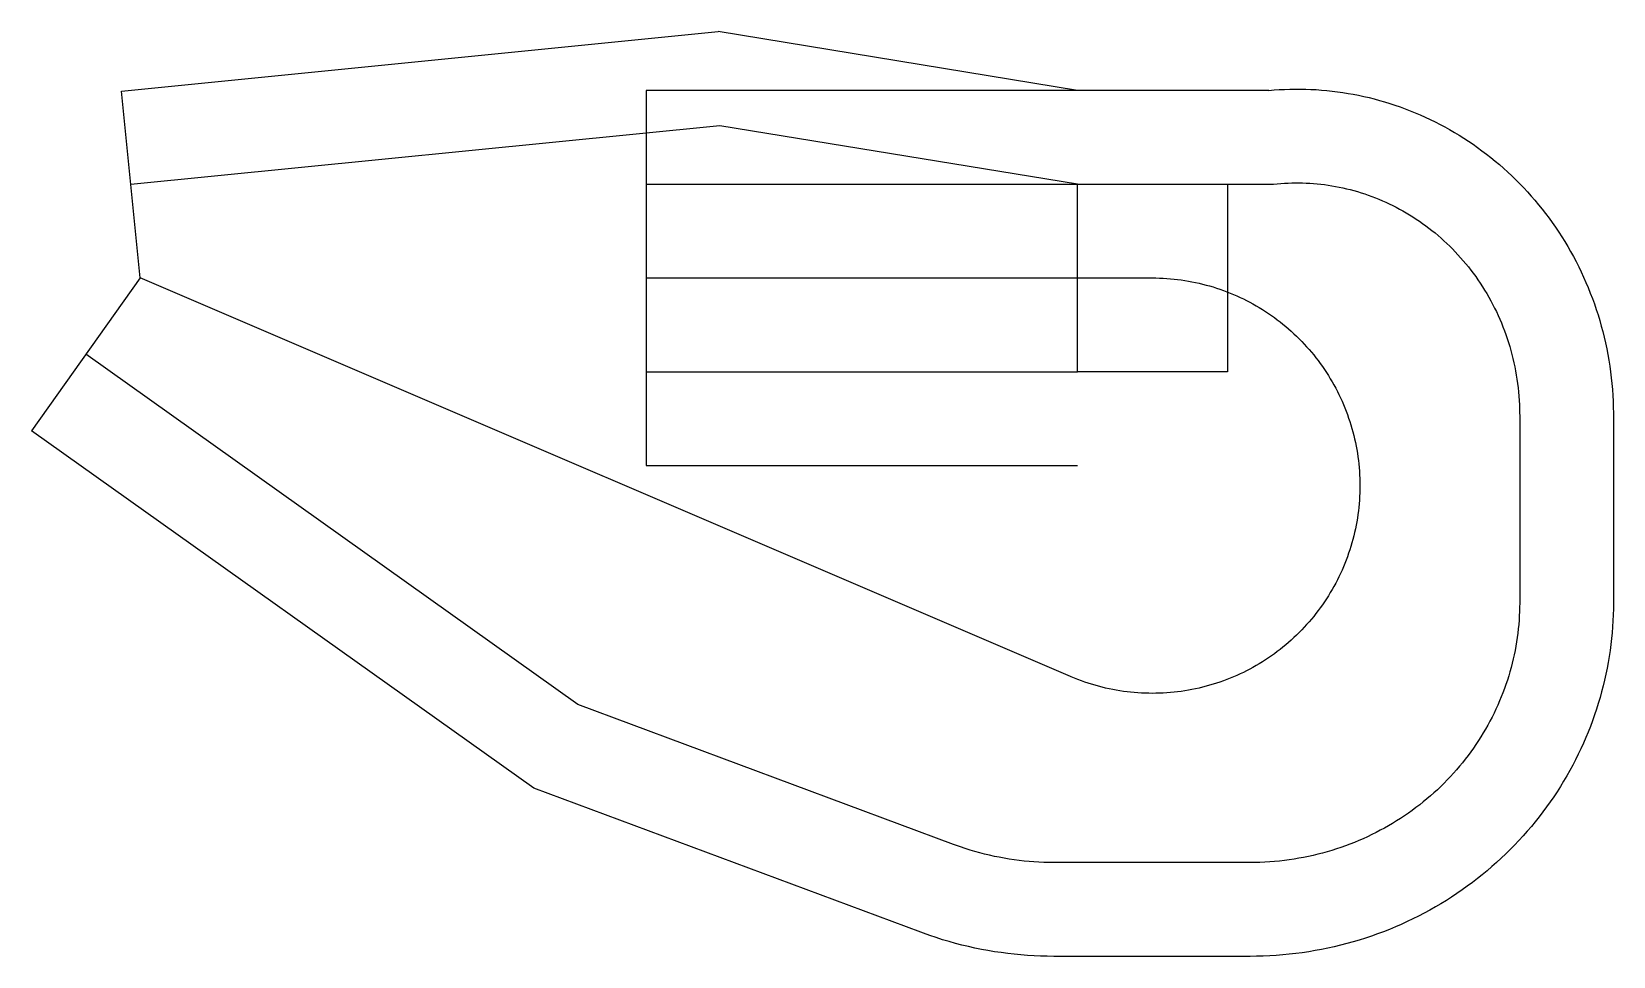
# Model space of a CAD drawing. Header units: metres. Extents: x -22147 to 9111, y -13400 to 4865.
import ezdxf

# ---------------------------------------------------------------- set-up
doc = ezdxf.new("R2010")
doc.units = ezdxf.units.M

msp = doc.modelspace()

# ---------------------------------------------------------------- linework, layer by layer
at = {"color": 1}
for p, q in [((-20369, 3686), (-8579, 4865)), ((-1482, 3704), (-8579, 4865)), ((-20000, 0), (-20369, 3686)), ((-10000, 3704), (-10000, -3704)), ((2302, 3704), (-10000, 3704)), ((-8544, 3007), (-20184, 1843)), ((-1482, 1852), (-8544, 3007)), ((-10000, 1852), (2397, 1852)), ((-20000, 0), (-22147, -3018)), ((-11350, -8426), (-21074, -1509)), ((-10000, -1852), (-1482, -1852)), ((7259, -2717), (7259, -6421)), ((9111, -2717), (9111, -6421)), ((-12225, -10076), (-22147, -3018)), ((-10000, -3704), (-1482, -3704)), ((-3929, -11190), (-11350, -8426)), ((-4575, -12925), (-12225, -10076)), ((1931, -11548), (-1948, -11548)), ((1931, -13400), (-1948, -13400))]:
    msp.add_line(p, q, dxfattribs=at)
for points in [[(2302, 3704), (2405, 3713), (2509, 3720), (2612, 3725), (2716, 3729), (2821, 3730), (2925, 3730), (3030, 3728), (3134, 3724), (3239, 3719), (3344, 3711), (3448, 3702), (3553, 3691), (3658, 3678), (3762, 3663), (3867, 3646), (3971, 3628), (4075, 3607), (4178, 3585), (4282, 3561), (4385, 3535), (4488, 3507), (4590, 3478), (4693, 3446), (4794, 3413), (4895, 3378), (4996, 3341), (5096, 3302), (5196, 3262), (5295, 3220), (5394, 3176), (5491, 3130), (5588, 3082), (5685, 3033), (5780, 2982), (5875, 2929), (5969, 2875), (6062, 2819), (6155, 2761), (6246, 2701), (6337, 2640), (6426, 2577), (6514, 2513), (6602, 2446), (6688, 2379), (6774, 2309), (6858, 2238), (6941, 2166), (7023, 2092), (7104, 2017), (7183, 1940), (7261, 1861), (7338, 1781), (7414, 1700), (7488, 1617), (7561, 1533), (7633, 1447), (7703, 1360), (7771, 1272), (7839, 1183), (7904, 1092), (7969, 1000), (8031, 907), (8092, 812), (8152, 717), (8210, 620), (8266, 522), (8321, 423), (8374, 323), (8425, 222), (8475, 120), (8522, 17), (8569, -87), (8613, -192), (8655, -298), (8696, -405), (8735, -512), (8772, -621), (8807, -730), (8841, -839), (8872, -950), (8902, -1061), (8930, -1173), (8955, -1285), (8979, -1398), (9001, -1512), (9021, -1626), (9039, -1740), (9055, -1855), (9069, -1971), (9081, -2086), (9091, -2203), (9099, -2319), (9105, -2435), (9109, -2552), (9110, -2669), (9111, -2717)], [(2397, 1852), (2468, 1859), (2539, 1866), (2610, 1871), (2682, 1875), (2754, 1877), (2826, 1878), (2898, 1878), (2970, 1877), (3042, 1875), (3115, 1871), (3187, 1866), (3260, 1859), (3332, 1852), (3405, 1843), (3477, 1833), (3550, 1821), (3622, 1809), (3694, 1795), (3766, 1779), (3838, 1763), (3910, 1745), (3982, 1726), (4053, 1705), (4125, 1683), (4196, 1660), (4266, 1636), (4337, 1610), (4407, 1584), (4477, 1555), (4546, 1526), (4615, 1495), (4683, 1463), (4752, 1430), (4819, 1396), (4886, 1360), (4953, 1323), (5019, 1285), (5085, 1246), (5150, 1205), (5214, 1163), (5278, 1120), (5341, 1076), (5403, 1031), (5465, 984), (5526, 937), (5587, 888), (5646, 838), (5705, 787), (5763, 735), (5820, 681), (5876, 627), (5932, 572), (5987, 515), (6040, 457), (6093, 399), (6145, 339), (6196, 279), (6246, 217), (6295, 154), (6343, 91), (6390, 26), (6435, -39), (6480, -105), (6524, -173), (6566, -241), (6608, -310), (6648, -379), (6687, -450), (6725, -521), (6762, -594), (6798, -666), (6832, -740), (6865, -814), (6897, -890), (6928, -965), (6957, -1042), (6985, -1119), (7012, -1196), (7037, -1275), (7062, -1354), (7084, -1433), (7106, -1513), (7126, -1593), (7145, -1674), (7162, -1755), (7178, -1837), (7192, -1919), (7205, -2002), (7217, -2085), (7227, -2168), (7236, -2251), (7244, -2335), (7249, -2419), (7254, -2504), (7257, -2588), (7258, -2673), (7259, -2717)], [(1482, -1852), (-1482, -1852), (-1482, 1852), (1482, 1852), (1482, -1852)], [(-10000, 0), (0, 0), (72, -1), (143, -2), (215, -6), (286, -10), (358, -16), (429, -22), (500, -31), (571, -40), (642, -51), (712, -62), (783, -75), (853, -90), (923, -105), (993, -122), (1062, -140), (1131, -159), (1200, -179), (1268, -201), (1336, -224), (1403, -247), (1470, -273), (1537, -299), (1603, -326), (1669, -355), (1734, -384), (1799, -415), (1863, -447), (1926, -480), (1989, -514), (2051, -550), (2113, -586), (2174, -623), (2235, -662), (2294, -701), (2353, -742), (2412, -784), (2469, -826), (2526, -870), (2582, -914), (2637, -960), (2692, -1006), (2745, -1054), (2798, -1102), (2850, -1152), (2901, -1202), (2951, -1253), (3001, -1305), (3049, -1358), (3097, -1411), (3143, -1466), (3189, -1521), (3233, -1577), (3277, -1634), (3319, -1691), (3361, -1750), (3402, -1809), (3441, -1868), (3480, -1929), (3517, -1990), (3553, -2051), (3589, -2114), (3623, -2177), (3656, -2240), (3688, -2304), (3719, -2369), (3748, -2434), (3777, -2500), (3804, -2566), (3830, -2633), (3856, -2700), (3879, -2767), (3902, -2835), (3924, -2903), (3944, -2972), (3963, -3041), (3981, -3110), (3998, -3180), (4013, -3250), (4028, -3320), (4041, -3391), (4052, -3461), (4063, -3532), (4072, -3603), (4081, -3674), (4087, -3745), (4093, -3817), (4097, -3888), (4100, -3960), (4102, -4031), (4103, -4103), (4102, -4175), (4100, -4246), (4097, -4318), (4093, -4389), (4087, -4461), (4081, -4532), (4072, -4603), (4063, -4674), (4052, -4745), (4041, -4815), (4028, -4886), (4013, -4956), (3998, -5026), (3981, -5096), (3963, -5165), (3944, -5234), (3924, -5303), (3902, -5371), (3879, -5439), (3856, -5506), (3830, -5573), (3804, -5640), (3777, -5706), (3748, -5772), (3719, -5837), (3688, -5902), (3656, -5966), (3623, -6029), (3589, -6092), (3553, -6154), (3517, -6216), (3480, -6277), (3441, -6338), (3402, -6397), (3361, -6456), (3319, -6515), (3277, -6572), (3233, -6629), (3189, -6685), (3143, -6740), (3097, -6795), (3049, -6848), (3001, -6901), (2951, -6953), (2901, -7004), (2850, -7054), (2798, -7104), (2745, -7152), (2692, -7200), (2637, -7246), (2582, -7292), (2526, -7336), (2469, -7380), (2412, -7422), (2353, -7464), (2294, -7505), (2235, -7544), (2174, -7583), (2113, -7620), (2051, -7656), (1989, -7692), (1926, -7726), (1863, -7759), (1799, -7791), (1734, -7822), (1669, -7851), (1603, -7880), (1537, -7907), (1470, -7933), (1403, -7959), (1336, -7982), (1268, -8005), (1200, -8027), (1131, -8047), (1062, -8066), (993, -8084), (923, -8101), (853, -8116), (783, -8131), (712, -8144), (642, -8155), (571, -8166), (500, -8175), (429, -8184), (358, -8190), (286, -8196), (215, -8200), (143, -8203), (72, -8205), (0, -8206), (-72, -8205), (-143, -8203), (-215, -8200), (-286, -8196), (-358, -8190), (-429, -8184), (-500, -8175), (-571, -8166), (-642, -8155), (-712, -8144), (-783, -8131), (-853, -8116), (-923, -8101), (-993, -8084), (-1062, -8066), (-1131, -8047), (-1200, -8027), (-1268, -8005), (-1336, -7982), (-1403, -7959), (-1470, -7933), (-1537, -7907), (-1603, -7880), (-1615, -7875), (-20000, 0)], [(7259, -6421), (7258, -6506), (7256, -6591), (7252, -6676), (7247, -6761), (7240, -6846), (7232, -6932), (7222, -7017), (7211, -7102), (7198, -7187), (7184, -7272), (7168, -7357), (7151, -7442), (7132, -7526), (7112, -7611), (7090, -7695), (7067, -7779), (7042, -7862), (7016, -7946), (6988, -8029), (6959, -8111), (6928, -8193), (6896, -8275), (6862, -8356), (6827, -8437), (6790, -8518), (6752, -8598), (6713, -8677), (6672, -8756), (6629, -8834), (6586, -8911), (6540, -8988), (6494, -9064), (6446, -9140), (6396, -9214), (6345, -9288), (6293, -9361), (6240, -9434), (6185, -9505), (6128, -9576), (6071, -9646), (6012, -9715), (5952, -9783), (5891, -9850), (5828, -9916), (5764, -9981), (5699, -10045), (5633, -10108), (5565, -10170), (5496, -10230), (5426, -10290), (5355, -10349), (5283, -10406), (5210, -10462), (5136, -10517), (5060, -10571), (4984, -10623), (4907, -10675), (4828, -10725), (4749, -10773), (4668, -10821), (4587, -10867), (4505, -10911), (4422, -10955), (4338, -10996), (4253, -11037), (4167, -11076), (4081, -11114), (3993, -11150), (3905, -11184), (3817, -11217), (3727, -11249), (3637, -11279), (3547, -11308), (3455, -11335), (3363, -11360), (3271, -11384), (3178, -11407), (3084, -11427), (2990, -11447), (2895, -11464), (2801, -11480), (2705, -11494), (2609, -11507), (2513, -11518), (2417, -11527), (2320, -11535), (2223, -11541), (2126, -11545), (2029, -11547), (1931, -11548), (1931, -11548)], [(9111, -6421), (9110, -6538), (9106, -6656), (9101, -6773), (9094, -6890), (9085, -7008), (9074, -7125), (9060, -7243), (9045, -7360), (9027, -7477), (9008, -7594), (8986, -7710), (8962, -7827), (8937, -7943), (8909, -8059), (8879, -8174), (8847, -8289), (8813, -8404), (8777, -8518), (8739, -8632), (8699, -8745), (8657, -8857), (8613, -8969), (8567, -9080), (8519, -9191), (8469, -9300), (8417, -9409), (8363, -9518), (8307, -9625), (8249, -9732), (8189, -9837), (8128, -9942), (8064, -10046), (7999, -10148), (7932, -10250), (7862, -10351), (7791, -10450), (7719, -10548), (7644, -10646), (7568, -10742), (7490, -10836), (7410, -10930), (7328, -11022), (7245, -11113), (7160, -11202), (7074, -11290), (6985, -11377), (6896, -11462), (6804, -11546), (6711, -11628), (6617, -11709), (6521, -11788), (6424, -11865), (6325, -11941), (6224, -12015), (6123, -12088), (6020, -12159), (5915, -12228), (5810, -12295), (5703, -12361), (5594, -12424), (5485, -12486), (5374, -12546), (5262, -12605), (5150, -12661), (5036, -12715), (4920, -12768), (4804, -12818), (4687, -12867), (4569, -12913), (4450, -12958), (4330, -13000), (4210, -13041), (4088, -13079), (3966, -13115), (3843, -13149), (3719, -13181), (3594, -13211), (3469, -13239), (3343, -13265), (3217, -13288), (3090, -13309), (2963, -13328), (2835, -13345), (2707, -13360), (2578, -13372), (2449, -13382), (2320, -13390), (2191, -13396), (2061, -13399), (1931, -13400), (1931, -13400)], [(-1948, -11548), (-2046, -11547), (-2143, -11545), (-2241, -11541), (-2339, -11535), (-2437, -11527), (-2535, -11517), (-2633, -11506), (-2731, -11493), (-2829, -11479), (-2926, -11462), (-3024, -11444), (-3121, -11425), (-3218, -11403), (-3315, -11380), (-3411, -11355), (-3507, -11328), (-3603, -11300), (-3699, -11270), (-3794, -11238), (-3888, -11204), (-3929, -11190)], [(-1948, -13400), (-2078, -13399), (-2208, -13396), (-2338, -13390), (-2468, -13382), (-2599, -13372), (-2729, -13359), (-2859, -13344), (-2989, -13327), (-3118, -13308), (-3248, -13286), (-3377, -13262), (-3506, -13236), (-3635, -13208), (-3763, -13177), (-3891, -13144), (-4018, -13108), (-4145, -13071), (-4271, -13031), (-4397, -12989), (-4522, -12945), (-4575, -12925)]]:
    msp.add_lwpolyline(points, dxfattribs=at)

doc.saveas('drawing.dxf')
